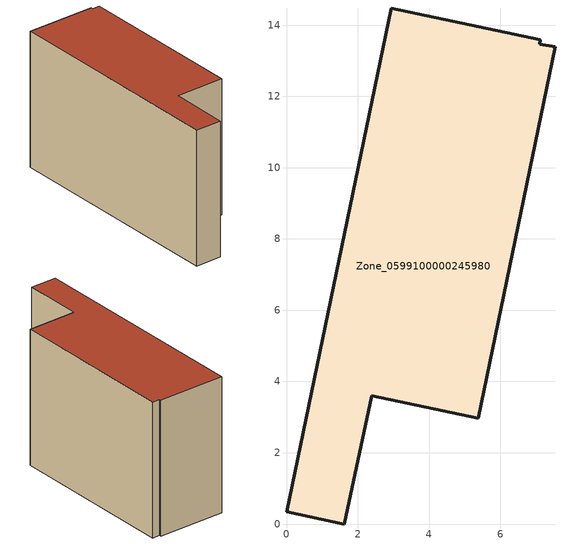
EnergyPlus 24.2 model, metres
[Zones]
Zone_0599100000245980
 floor ground (C_G): 0,0.34 2.93,14.48 7.12,13.59 7.1,13.46 7.54,13.39 5.37,2.97 2.38,3.6 1.61,0 z0
 wall outside (C_F): 2.93,14.48 0,0.34 1.61,0 2.38,3.6 5.37,2.97 7.54,13.39 7.1,13.46 7.12,13.59 2.93,14.48 z0:8.46
 roof outside (C_R): 7.12,13.59 2.93,14.48 0,0.34 1.61,0 2.38,3.6 5.37,2.97 7.54,13.39 7.1,13.46 z8.46
[BUILDING]
Pand.0599100000245980: North Axis=0; Terrain=City; Loads Convergence Tolerance Value=0.04; Temperature Convergence Tolerance Value=0.4; Solar Distribution=FullExterior; Maximum Number of Warmup Days=25; Minimum Number of Warmup Days=1
[Site:Location]
Rotterdam.The.Hague.AP_ZH_NLD Design_Conditions: Latitude=51.96; Longitude=4.45; Time Zone=1; Elevation=-4.5
[SITE:GROUNDTEMPERATURE:BUILDINGSURFACE]
18, 18, 18, 18, 18, 18, 18, 18, 18, 18, 18, 18
[MATERIAL] Thermal Absorptance=0.9; Solar Absorptance=0.7; Visible Absorptance=0.7
Name | Roughness | Thickness | Conductivity | Density | Specific Heat
G.TI.1975-1991 | MediumSmooth | 0.15 | 0.288461 | 540 | 1210
F.TI.1975-1991 | Rough | 0.3 | 0.230769 | 1920 | 840
R.TI.1975-1991 | MediumRough | 0.2 | 0.153846 | 1500 | 1000
[CONSTRUCTION]
C_G: G.TI.1975-1991
C_F: F.TI.1975-1991
C_R: R.TI.1975-1991
[ZONE]
Zone_0599100000245980: Type=1; Multiplier=1; Ceiling Height=Autocalculate; Volume=Autocalculate; Floor Area=autocalculate; Part of Total Floor Area=Yes
[ZONEINFILTRATION:DESIGNFLOWRATE]
Infil_Zone_0599100000245980: Zone or ZoneList or Space or SpaceList=Zone_0599100000245980; Schedule=AlwaysOn; Design Flow Rate Calculation Method=Flow/Area; Flow Rate per Floor Area=0.003; Constant Term Coefficient=1; Temperature Term Coefficient=0; Velocity Term Coefficient=0; Velocity Squared Term Coefficient=0
[HVACTEMPLATE:ZONE:IDEALLOADSAIRSYSTEM]
Zone_0599100000245980: Maximum Heating Supply Air Temperature=50; Minimum Cooling Supply Air Temperature=13; Maximum Heating Supply Air Humidity Ratio=0.0156; Minimum Cooling Supply Air Humidity Ratio=0.0077; Heating Limit=NoLimit; Cooling Limit=NoLimit; Dehumidification Control Type=ConstantSensibleHeatRatio; Cooling Sensible Heat Ratio=0.7; Dehumidification Setpoint=60; Humidification Control Type=None; Humidification Setpoint=30; Outdoor Air Method=None; Outdoor Air Flow Rate per Person=0.00944; Outdoor Air Flow Rate per Zone Floor Area=0; Outdoor Air Flow Rate per Zone=0; Demand Controlled Ventilation Type=None; Outdoor Air Economizer Type=NoEconomizer; Heat Recovery Type=None; Sensible Heat Recovery Effectiveness=0.7; Latent Heat Recovery Effectiveness=0.65
[ZONECONTROL:THERMOSTAT]
ThermostatControl_Zone_0599100000245980: Zone or ZoneList=Zone_0599100000245980; Control Type Schedule=DualSetpointControlType; Control 1=Thermostat_Zone_0599100000245980; Temperature Difference Between Cutout And Setpoint=0
[THERMOSTATSETPOINT:DUALSETPOINT]
Thermostat_Zone_0599100000245980: Heating Setpoint Temperature Schedule=HeatingSetpoint_Zone_0599100000245980; Cooling Setpoint Temperature Schedule=CoolingSetpoint_Zone_0599100000245980
[SCHEDULE:COMPACT]
HeatingSetpoint_Zone_0599100000245980: Through: 12/31, For: AllDays, Until: 24:00, 21
CoolingSetpoint_Zone_0599100000245980: Through: 12/31, For: AllDays, Until: 24:00, 24
DualSetpointControlType: Through: 12/31, For: AllDays, Until: 24:00, 4
AlwaysOn: Through: 12/31, For: AllDays, Until: 24:00, 1
